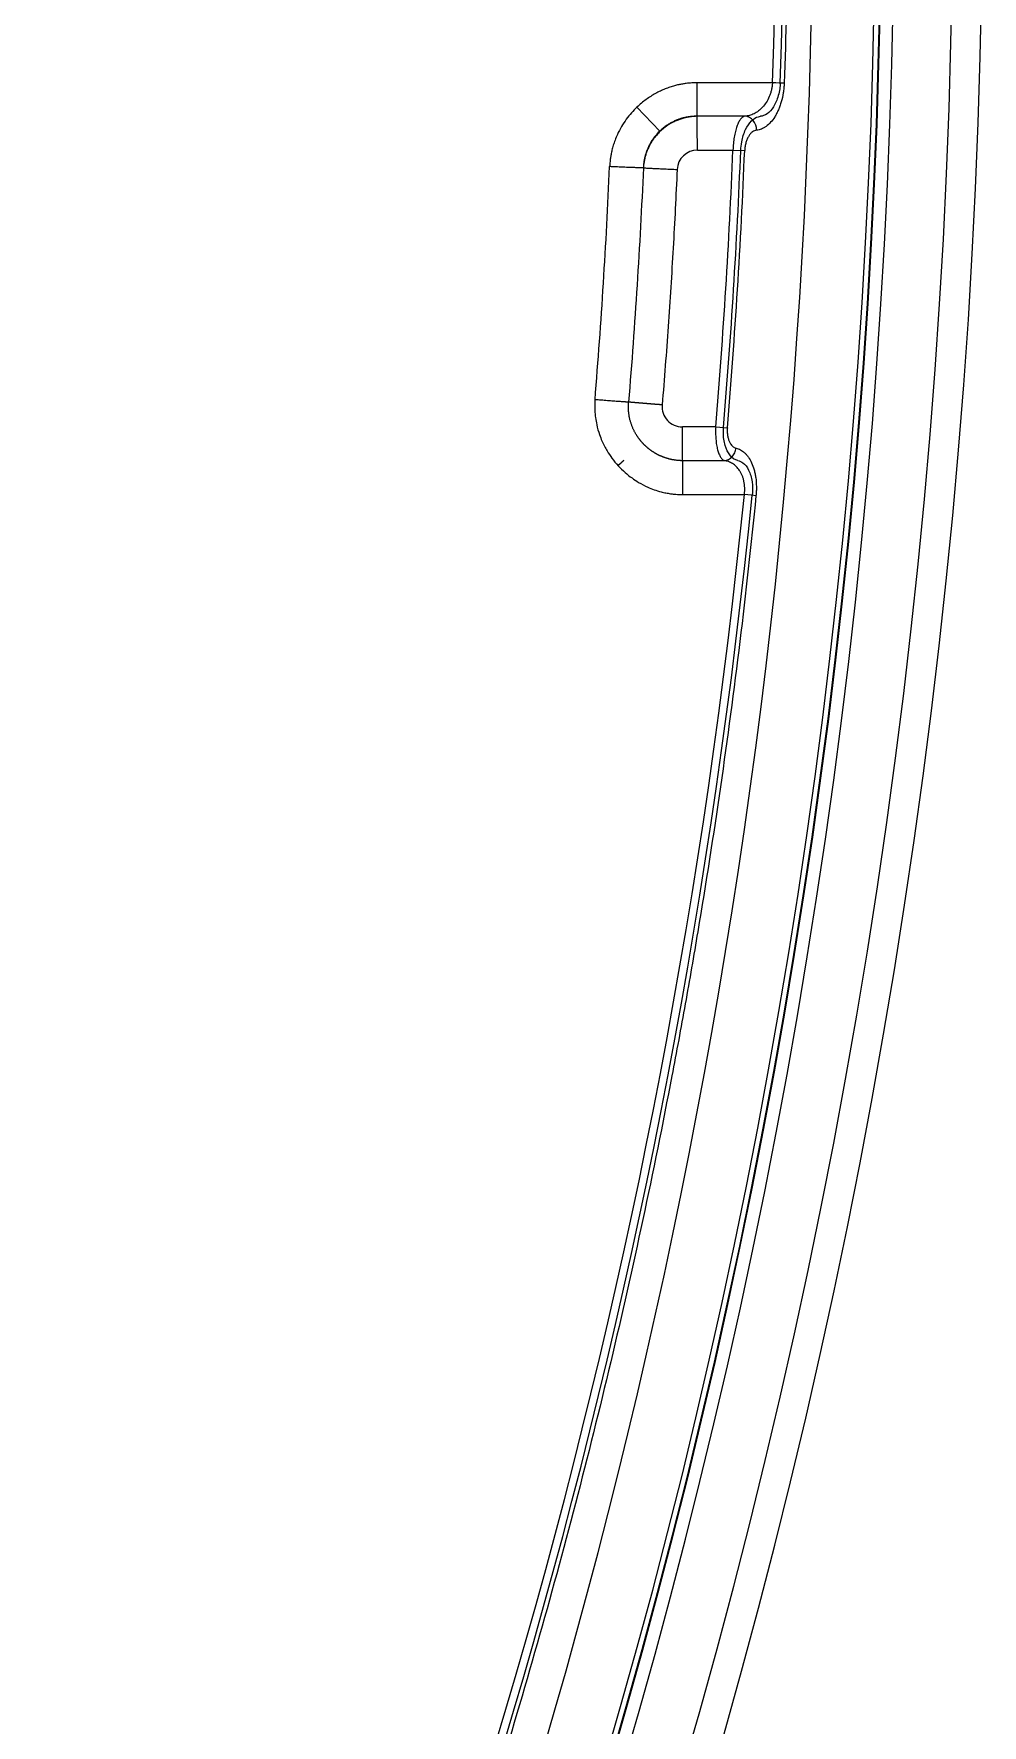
# Model space of a CAD drawing. Header units: millimetres. Extents: x 473 to 1051, y 289 to 609.
# Drawn here: x 719.89 to 733.97, y 431.86 to 456.96 of the extents above; entities that cross this region are included whole.
import ezdxf

# ---------------------------------------------------------------- set-up
doc = ezdxf.new("R2010")
doc.units = ezdxf.units.MM
doc.layers.add('core', color=7, linetype='Continuous', lineweight=20)

msp = doc.modelspace()

# ---------------------------------------------------------------- linework, layer by layer
at = {"layer": 'core', "lineweight": 13}
for p, q in [((730.855, 456.237), (729.738, 456.237)), ((729.183, 455.521), (728.84, 455.873)), ((729.741, 455.238), (730.269, 455.238)), ((730.269, 455.238), (730.443, 455.231)), ((730.013, 451.129), (729.518, 451.129)), ((730.013, 451.129), (730.186, 451.115)), ((729.52, 450.125), (730.438, 450.125))]:
    msp.add_line(p, q, dxfattribs=at)
at = {"layer": 'core', "lineweight": 18}
for p, q in [((730.446, 455.74), (729.738, 455.74)), ((729.518, 450.628), (729.518, 451.129))]:
    msp.add_line(p, q, dxfattribs=at)
for radius, start, end in [(100.547, 306.63636, 233.36541), (99.038, 307.10125, 78.9399), (98.958, 307.11669, 78.9275), (98.032, 307.23998, 37.69294)]:
    msp.add_arc((633.422, 459.219), radius, start, end, dxfattribs=at)
at = {"layer": 'core', "lineweight": 13}
for centre, radius, start, end in [((633.422, 459.219), 100.107, 306.80958, 233.19042), ((633.422, 459.219), 99.239, 307.05866, 79.0173), ((633.422, 459.219), 99.048, 307.09926, 78.94197), ((729.741, 454.937), 0.301, 90, 177.4886), ((633.422, 459.219), 96.929, 355.21229, 357.64589), ((633.422, 459.219), 97.045, 355.21229, 357.64589), ((633.422, 459.219), 97.103, 355.21229, 357.64589), ((729.517, 451.43), 0.301, 175.065, 270.0416)]:
    msp.add_arc(centre, radius, start, end, dxfattribs=at)
for centre, major_axis, ratio, start_param, end_param in [((633.422, 459.811), (0, 97.5), 0.999982, 4.675727, 5.417583), ((633.422, 459.81), (0, 97.616), 0.999982, 4.675738, 5.417591), ((730.855, 456.235), (0.201, -0.007), 0.010465, 0.52363, 1.57118), ((730.446, 455.539), (0.019, -0.2), 0.864161, 1.457675, 3.034305), ((633.422, 459.811), (0, 97.5), 0.999982, 3.904952, 4.612877), ((633.422, 459.81), (0, 97.616), 0.999982, 3.905022, 4.612887), ((730.438, 450.123), (0.2, -0.02), 0.01042, 0.52363, 1.571837)]:
    msp.add_ellipse(centre, major_axis=major_axis, ratio=ratio, start_param=start_param, end_param=end_param, dxfattribs=at)
at = {"layer": 'core', "lineweight": 18}
msp.add_ellipse((633.467, 459.214), major_axis=(95.063, 0.618), ratio=0.999945, start_param=6.195796, end_param=6.232267, dxfattribs=at)
at = {"layer": 'core', "lineweight": 13}
for points, knots in [([(710.995, 519.159), (711.424, 518.598), (711.848, 518.032), (712.682, 516.891), (713.093, 516.317), (714.306, 514.579), (715.09, 513.404), (716.606, 511.018), (718.066, 508.607), (720.091, 504.913), (721.951, 501.143), (723.646, 497.298), (725.178, 493.376), (726.088, 490.71), (726.569, 489.196), (726.622, 489.028), (726.727, 488.691), (726.779, 488.522), (726.934, 488.015), (727.238, 487.001), (727.524, 485.985), (728.075, 483.95), (728.748, 481.228), (729.578, 477.121), (730.231, 472.991), (730.706, 468.837), (731.004, 464.66), (731.083, 461.859), (731.102, 459.051), (731.081, 457.642), (731.029, 456.23)], [0, 0, 0, 0, 0.03125, 0.03125, 0.0625, 0.0625, 0.125, 0.125, 0.1875, 0.25, 0.3125, 0.375, 0.4375, 0.5, 0.5, 0.507812, 0.507812, 0.515625, 0.515625, 0.53125, 0.5625, 0.5625, 0.625, 0.6875, 0.75, 0.8125, 0.875, 0.9375, 0.9375, 1, 1, 1, 1]), ([(729.738, 455.74), (729.738, 455.741), (729.738, 455.744), (729.738, 455.754), (729.738, 455.779), (729.738, 455.829), (729.738, 455.897), (729.738, 455.98), (729.738, 456.096), (729.738, 456.184), (729.738, 456.237)], [0, 0, 0, 0, 0.057241, 0.121998, 0.25151, 0.381023, 0.510536, 0.640048, 0.769561, 1, 1, 1, 1]), ([(730.855, 456.237), (730.854, 456.219), (730.852, 456.201), (730.847, 456.164), (730.844, 456.147), (730.835, 456.112), (730.831, 456.095), (730.823, 456.071), (730.82, 456.063), (730.814, 456.046), (730.811, 456.039), (730.794, 456), (730.779, 455.971), (730.746, 455.919), (730.727, 455.895), (730.688, 455.853), (730.668, 455.835), (730.637, 455.811), (730.626, 455.803), (730.604, 455.79), (730.593, 455.784), (730.56, 455.767), (730.537, 455.758), (730.492, 455.746), (730.469, 455.742), (730.446, 455.74)], [0, 0, 0, 0, 0.0625, 0.0625, 0.125, 0.125, 0.1875, 0.1875, 0.21875, 0.21875, 0.25, 0.25, 0.375, 0.375, 0.5, 0.5, 0.625, 0.625, 0.6875, 0.6875, 0.75, 0.75, 0.875, 0.875, 1, 1, 1, 1]), ([(731.029, 456.23), (731.028, 456.206), (731.026, 456.182), (731.023, 456.146), (731.022, 456.134), (731.019, 456.11), (731.017, 456.099), (731.008, 456.041), (730.998, 455.997), (730.98, 455.932), (730.973, 455.912), (730.959, 455.872), (730.943, 455.833), (730.926, 455.798), (730.908, 455.764), (730.899, 455.747), (730.87, 455.701), (730.85, 455.674), (730.807, 455.627), (730.785, 455.607), (730.75, 455.581), (730.739, 455.574), (730.715, 455.561), (730.704, 455.555), (730.668, 455.541), (730.644, 455.535), (730.62, 455.533)], [0, 0, 0, 0, 0.0625, 0.0625, 0.09375, 0.09375, 0.125, 0.125, 0.25, 0.25, 0.3125, 0.3125, 0.375, 0.4375, 0.4375, 0.5, 0.5, 0.625, 0.625, 0.75, 0.75, 0.8125, 0.8125, 0.875, 0.875, 1, 1, 1, 1]), ([(730.971, 456.233), (730.97, 456.204), (730.967, 456.175), (730.953, 456.078), (730.935, 456.013), (730.863, 455.846), (730.794, 455.775), (730.709, 455.745), (730.695, 455.742), (730.68, 455.74)], [0, 0, 0, 0, 0.106404, 0.106404, 0.368401, 0.368401, 0.892396, 0.892396, 1, 1, 1, 1]), ([(729.741, 455.238), (729.741, 455.269), (729.741, 455.301), (729.741, 455.364), (729.74, 455.394), (729.74, 455.453), (729.74, 455.482), (729.74, 455.535), (729.74, 455.56), (729.74, 455.607), (729.739, 455.628), (729.739, 455.665), (729.739, 455.681), (729.739, 455.707), (729.739, 455.718), (729.738, 455.733), (729.738, 455.738), (729.738, 455.74)], [0, 0, 0, 0, 0.125, 0.125, 0.25, 0.25, 0.375, 0.375, 0.5, 0.5, 0.625, 0.625, 0.75, 0.75, 0.875, 0.875, 1, 1, 1, 1]), ([(730.446, 455.74), (730.435, 455.739), (730.424, 455.734), (730.403, 455.719), (730.393, 455.709), (730.373, 455.684), (730.363, 455.669), (730.349, 455.641), (730.344, 455.632), (730.335, 455.611), (730.331, 455.6), (730.319, 455.566), (730.311, 455.541), (730.301, 455.501), (730.298, 455.487), (730.292, 455.459), (730.289, 455.444), (730.282, 455.399), (730.278, 455.368), (730.273, 455.32), (730.272, 455.304), (730.27, 455.271), (730.269, 455.255), (730.269, 455.238)], [0, 0, 0, 0, 0.125, 0.125, 0.25, 0.25, 0.375, 0.375, 0.4375, 0.4375, 0.5, 0.5, 0.625, 0.625, 0.6875, 0.6875, 0.75, 0.75, 0.875, 0.875, 0.9375, 0.9375, 1, 1, 1, 1]), ([(730.385, 455.233), (730.387, 455.276), (730.391, 455.318), (730.411, 455.426), (730.431, 455.489), (730.507, 455.648), (730.576, 455.714), (730.658, 455.737), (730.669, 455.739), (730.68, 455.74)], [0, 0, 0, 0, 0.152549, 0.152549, 0.408767, 0.408767, 0.921203, 0.921203, 1, 1, 1, 1]), ([(730.62, 455.533), (730.61, 455.532), (730.599, 455.529), (730.579, 455.521), (730.569, 455.515), (730.549, 455.501), (730.539, 455.492), (730.525, 455.477), (730.521, 455.471), (730.512, 455.459), (730.508, 455.453), (730.495, 455.433), (730.488, 455.418), (730.477, 455.394), (730.474, 455.386), (730.468, 455.368), (730.465, 455.359), (730.457, 455.332), (730.453, 455.313), (730.448, 455.283), (730.446, 455.272), (730.444, 455.252), (730.444, 455.241), (730.443, 455.231)], [0, 0, 0, 0, 0.125, 0.125, 0.25, 0.25, 0.375, 0.375, 0.4375, 0.4375, 0.5, 0.5, 0.625, 0.625, 0.6875, 0.6875, 0.75, 0.75, 0.875, 0.875, 0.9375, 0.9375, 1, 1, 1, 1]), ([(728.939, 454.975), (728.937, 454.975), (728.932, 454.975), (728.916, 454.975), (728.905, 454.975), (728.878, 454.976), (728.862, 454.976), (728.825, 454.977), (728.804, 454.978), (728.758, 454.979), (728.733, 454.98), (728.68, 454.982), (728.651, 454.983), (728.593, 454.986), (728.562, 454.987), (728.501, 454.99), (728.469, 454.991), (728.438, 454.993)], [0, 0, 0, 0, 0.125, 0.125, 0.25, 0.25, 0.375, 0.375, 0.5, 0.5, 0.625, 0.625, 0.75, 0.75, 0.875, 0.875, 1, 1, 1, 1]), ([(728.939, 454.974), (728.941, 454.974), (728.946, 454.974), (728.962, 454.973), (728.973, 454.972), (729, 454.971), (729.016, 454.97), (729.053, 454.968), (729.074, 454.967), (729.12, 454.965), (729.145, 454.964), (729.198, 454.961), (729.227, 454.96), (729.285, 454.957), (729.316, 454.956), (729.377, 454.953), (729.409, 454.952), (729.44, 454.95)], [0, 0, 0, 0, 0.125, 0.125, 0.25, 0.25, 0.375, 0.375, 0.5, 0.5, 0.625, 0.625, 0.75, 0.75, 0.875, 0.875, 1, 1, 1, 1]), ([(729.218, 451.456), (729.216, 451.456), (729.211, 451.456), (729.204, 451.457), (729.196, 451.458), (729.188, 451.458), (729.18, 451.459), (729.172, 451.46), (729.163, 451.46), (729.154, 451.461), (729.145, 451.462), (729.136, 451.463), (729.126, 451.463), (729.116, 451.464), (729.106, 451.465), (729.096, 451.466), (729.086, 451.467), (729.075, 451.468), (729.064, 451.468), (729.053, 451.469), (729.042, 451.47), (729.031, 451.471), (729.02, 451.472), (729.008, 451.473), (728.996, 451.474), (728.985, 451.475), (728.973, 451.476), (728.961, 451.477), (728.949, 451.478), (728.937, 451.479), (728.925, 451.48), (728.914, 451.481), (728.902, 451.482), (728.89, 451.483), (728.878, 451.484), (728.867, 451.485), (728.856, 451.486), (728.845, 451.487), (728.834, 451.487), (728.823, 451.488), (728.813, 451.489), (728.803, 451.49), (728.793, 451.491), (728.784, 451.492), (728.775, 451.492), (728.767, 451.493), (728.759, 451.494), (728.751, 451.494), (728.745, 451.495), (728.739, 451.495), (728.733, 451.496), (728.728, 451.496), (728.724, 451.496), (728.721, 451.497), (728.72, 451.497), (728.719, 451.497)], [0, 0, 0, 0, 0.009527, 0.019414, 0.02966, 0.040265, 0.051229, 0.062553, 0.074236, 0.086278, 0.098679, 0.11144, 0.12456, 0.138039, 0.151878, 0.166076, 0.180633, 0.195549, 0.210824, 0.226459, 0.242453, 0.258807, 0.275519, 0.292591, 0.310022, 0.327812, 0.345962, 0.364471, 0.383339, 0.402566, 0.422153, 0.442099, 0.462404, 0.483068, 0.504092, 0.525474, 0.547216, 0.569318, 0.591778, 0.614598, 0.637777, 0.661315, 0.685212, 0.709469, 0.734085, 0.75906, 0.784394, 0.810088, 0.83614, 0.862552, 0.889323, 0.916454, 0.943943, 0.971792, 1, 1, 1, 1]), ([(730.013, 451.129), (730.012, 451.114), (730.011, 451.098), (730.011, 451.067), (730.011, 451.051), (730.011, 451.005), (730.013, 450.976), (730.017, 450.932), (730.018, 450.918), (730.021, 450.89), (730.023, 450.877), (730.03, 450.837), (730.035, 450.813), (730.044, 450.779), (730.047, 450.768), (730.054, 450.748), (730.058, 450.738), (730.069, 450.711), (730.077, 450.695), (730.089, 450.675), (730.094, 450.668), (730.103, 450.657), (730.108, 450.652), (730.122, 450.639), (730.131, 450.633), (730.141, 450.63)], [0, 0, 0, 0, 0.0625, 0.0625, 0.125, 0.125, 0.25, 0.25, 0.3125, 0.3125, 0.375, 0.375, 0.5, 0.5, 0.5625, 0.5625, 0.625, 0.625, 0.75, 0.75, 0.8125, 0.8125, 0.875, 0.875, 1, 1, 1, 1]), ([(730.343, 450.63), (730.299, 450.639), (730.257, 450.667), (730.194, 450.749), (730.17, 450.797), (730.136, 450.912), (730.127, 450.98), (730.126, 451.074), (730.127, 451.097), (730.129, 451.12)], [0, 0, 0, 0, 0.351379, 0.351379, 0.630844, 0.630844, 0.910309, 0.910309, 1, 1, 1, 1]), ([(730.186, 451.115), (730.185, 451.105), (730.185, 451.095), (730.184, 451.076), (730.184, 451.066), (730.185, 451.038), (730.187, 451.019), (730.191, 450.993), (730.192, 450.984), (730.196, 450.967), (730.198, 450.959), (730.205, 450.935), (730.21, 450.92), (730.223, 450.893), (730.23, 450.882), (730.244, 450.861), (730.252, 450.851), (730.265, 450.84), (730.269, 450.836), (730.278, 450.83), (730.283, 450.827), (730.296, 450.82), (730.305, 450.817), (730.315, 450.815)], [0, 0, 0, 0, 0.0625, 0.0625, 0.125, 0.125, 0.25, 0.25, 0.3125, 0.3125, 0.375, 0.375, 0.5, 0.5, 0.625, 0.625, 0.75, 0.75, 0.8125, 0.8125, 0.875, 0.875, 1, 1, 1, 1]), ([(730.141, 450.63), (730.162, 450.631), (730.183, 450.637), (730.223, 450.656), (730.241, 450.67), (730.272, 450.704), (730.286, 450.724), (730.306, 450.767), (730.312, 450.791), (730.315, 450.814)], [0, 0, 0, 0, 0.25, 0.25, 0.5, 0.5, 0.75, 0.75, 1, 1, 1, 1]), ([(730.315, 450.814), (730.326, 450.812), (730.337, 450.809), (730.359, 450.801), (730.37, 450.796), (730.402, 450.779), (730.423, 450.764), (730.452, 450.737), (730.461, 450.727), (730.475, 450.711), (730.48, 450.705), (730.489, 450.694), (730.493, 450.687), (730.515, 450.656), (730.531, 450.628), (730.56, 450.564), (730.573, 450.53), (730.588, 450.474), (730.593, 450.454), (730.599, 450.424), (730.601, 450.414), (730.604, 450.394), (730.606, 450.383), (730.613, 450.331), (730.616, 450.288), (730.617, 450.22), (730.617, 450.197), (730.615, 450.152), (730.614, 450.129), (730.611, 450.106)], [0, 0, 0, 0, 0.0625, 0.0625, 0.125, 0.125, 0.25, 0.25, 0.3125, 0.3125, 0.34375, 0.34375, 0.375, 0.375, 0.5, 0.5, 0.625, 0.625, 0.6875, 0.6875, 0.71875, 0.71875, 0.75, 0.75, 0.875, 0.875, 0.9375, 0.9375, 1, 1, 1, 1]), ([(728.562, 450.557), (728.563, 450.558), (728.565, 450.56), (728.607, 450.597), (728.637, 450.624), (728.647, 450.632), (728.648, 450.633), (728.648, 450.633)], [0, 0, 0, 0, 0.034145, 0.034145, 0.847639, 0.847639, 1, 1, 1, 1]), ([(728.648, 450.633), (728.648, 450.632), (728.634, 450.619), (728.598, 450.585), (728.582, 450.57), (728.564, 450.554)], [0, 0, 0, 0, 0.646818, 0.646818, 1, 1, 1, 1]), ([(729.52, 450.627), (729.52, 450.619), (729.52, 450.599), (729.52, 450.541), (729.52, 450.502), (729.52, 450.411), (729.52, 450.358), (729.52, 450.245), (729.52, 450.185), (729.52, 450.125)], [0, 0, 0, 0, 0.25, 0.25, 0.5, 0.5, 0.75, 0.75, 1, 1, 1, 1]), ([(730.438, 450.125), (730.44, 450.142), (730.442, 450.159), (730.444, 450.193), (730.444, 450.21), (730.443, 450.26), (730.439, 450.292), (730.429, 450.338), (730.425, 450.354), (730.416, 450.383), (730.406, 450.41), (730.394, 450.436), (730.381, 450.46), (730.374, 450.472), (730.351, 450.505), (730.335, 450.524), (730.3, 450.558), (730.282, 450.572), (730.244, 450.596), (730.224, 450.606), (730.184, 450.621), (730.163, 450.626), (730.141, 450.629)], [0, 0, 0, 0, 0.0625, 0.0625, 0.125, 0.125, 0.25, 0.25, 0.3125, 0.3125, 0.375, 0.4375, 0.4375, 0.5, 0.5, 0.625, 0.625, 0.75, 0.75, 0.875, 0.875, 1, 1, 1, 1]), ([(730.343, 450.629), (730.369, 450.624), (730.394, 450.612), (730.45, 450.57), (730.479, 450.534), (730.525, 450.439), (730.543, 450.38), (730.561, 450.251), (730.561, 450.181), (730.553, 450.113)], [0, 0, 0, 0, 0.200736, 0.200736, 0.470157, 0.470157, 0.739577, 0.739577, 1, 1, 1, 1]), ([(730.611, 450.106), (730.539, 449.384), (730.459, 448.663), (730.283, 447.223), (730.091, 445.785), (729.81, 443.994), (729.593, 442.743), (729.496, 442.208), (729.43, 441.851), (729.396, 441.673), (729.09, 440.07), (728.484, 437.24), (727.392, 433.056), (726.119, 428.933), (724.665, 424.869), (723.575, 422.2), (722.712, 420.213), (722.268, 419.223), (721.731, 418.075), (721.497, 417.585), (721.339, 417.258), (721.26, 417.095), (720.544, 415.629), (719.88, 414.344), (718.502, 411.814), (717.071, 409.321), (714.771, 405.694), (712.32, 402.178), (709.716, 398.773), (706.96, 395.479), (705.02, 393.357), (703.029, 391.274), (702.007, 390.251), (700.958, 389.248)], [0, 0, 0, 0, 0.03125, 0.03125, 0.0625, 0.09375, 0.109375, 0.117188, 0.117188, 0.125, 0.125, 0.1875, 0.25, 0.3125, 0.375, 0.4375, 0.4375, 0.46875, 0.484375, 0.492188, 0.492188, 0.5, 0.5, 0.5625, 0.5625, 0.625, 0.6875, 0.75, 0.8125, 0.875, 0.9375, 0.9375, 1, 1, 1, 1])]:
    msp.add_open_spline(points, degree=3, knots=knots, dxfattribs=at)
at = {"layer": 'core', "lineweight": 18}
for points, knots in [([(729.738, 456.237), (729.731, 456.237), (729.715, 456.237), (729.688, 456.236), (729.655, 456.235), (729.615, 456.232), (729.57, 456.226), (729.518, 456.219), (729.461, 456.208), (729.399, 456.192), (729.332, 456.172), (729.261, 456.146), (729.19, 456.115), (729.118, 456.078), (729.048, 456.036), (728.977, 455.989), (728.909, 455.936), (728.835, 455.87), (728.759, 455.791), (728.682, 455.695), (728.612, 455.587), (728.557, 455.483), (728.518, 455.389), (728.492, 455.312), (728.473, 455.24), (728.459, 455.176), (728.45, 455.119), (728.444, 455.07), (728.44, 455.029), (728.438, 455.004), (728.438, 454.993)], [0, 0, 0, 0, 0.010582, 0.024276, 0.041083, 0.061006, 0.084042, 0.110193, 0.139453, 0.171817, 0.207278, 0.245829, 0.284938, 0.325228, 0.366702, 0.409362, 0.453202, 0.498215, 0.557577, 0.619546, 0.684165, 0.751444, 0.796741, 0.837972, 0.875134, 0.908231, 0.937268, 0.962242, 0.983153, 1, 1, 1, 1]), ([(729.738, 455.74), (729.733, 455.74), (729.724, 455.74), (729.709, 455.739), (729.695, 455.738), (729.681, 455.737), (729.667, 455.736), (729.653, 455.734), (729.64, 455.733), (729.626, 455.731), (729.613, 455.728), (729.599, 455.726), (729.586, 455.723), (729.574, 455.721), (729.561, 455.718), (729.548, 455.715), (729.536, 455.711), (729.524, 455.708), (729.512, 455.704), (729.5, 455.7), (729.488, 455.697), (729.476, 455.692), (729.465, 455.688), (729.454, 455.684), (729.425, 455.672), (729.376, 455.65), (729.317, 455.617), (729.267, 455.582), (729.227, 455.551), (729.192, 455.52), (729.162, 455.49), (729.144, 455.47), (729.133, 455.456), (729.127, 455.45), (729.12, 455.441), (729.111, 455.43), (729.101, 455.417), (729.083, 455.393), (729.061, 455.359), (729.035, 455.315), (729.016, 455.277), (729.002, 455.244), (728.991, 455.219), (728.982, 455.193), (728.973, 455.167), (728.966, 455.141), (728.959, 455.114), (728.953, 455.086), (728.948, 455.059), (728.944, 455.031), (728.941, 455.003), (728.94, 454.984), (728.939, 454.975)], [0, 0, 0, 0, 0.011995, 0.023886, 0.035675, 0.04736, 0.058942, 0.070422, 0.081799, 0.093074, 0.104246, 0.115317, 0.126285, 0.137153, 0.147919, 0.158584, 0.169148, 0.179612, 0.189976, 0.20024, 0.210405, 0.22047, 0.230437, 0.240305, 0.250076, 0.307351, 0.373023, 0.414691, 0.456357, 0.498024, 0.529346, 0.560653, 0.565385, 0.572408, 0.581722, 0.593328, 0.607227, 0.623418, 0.665066, 0.706899, 0.748925, 0.771198, 0.793579, 0.816069, 0.838668, 0.861377, 0.884197, 0.90713, 0.930176, 0.953336, 0.97661, 1, 1, 1, 1]), ([(729.738, 455.74), (729.733, 455.74), (729.724, 455.74), (729.709, 455.74), (729.695, 455.739), (729.681, 455.739), (729.667, 455.738), (729.653, 455.736), (729.639, 455.735), (729.626, 455.733), (729.613, 455.731), (729.599, 455.729), (729.586, 455.727), (729.574, 455.725), (729.561, 455.722), (729.548, 455.719), (729.536, 455.716), (729.524, 455.713), (729.512, 455.71), (729.5, 455.707), (729.489, 455.703), (729.477, 455.699), (729.466, 455.695), (729.455, 455.691), (729.444, 455.687), (729.433, 455.683), (729.423, 455.679), (729.401, 455.67), (729.368, 455.654), (729.323, 455.629), (729.274, 455.597), (729.225, 455.559), (729.171, 455.511), (729.118, 455.453), (729.072, 455.391), (729.036, 455.331), (729.013, 455.286), (728.999, 455.252), (728.99, 455.23), (728.982, 455.207), (728.974, 455.183), (728.967, 455.159), (728.961, 455.134), (728.955, 455.109), (728.95, 455.083), (728.946, 455.057), (728.943, 455.03), (728.94, 455.002), (728.94, 454.984), (728.939, 454.975)], [0, 0, 0, 0, 0.011924, 0.023735, 0.035432, 0.047017, 0.058489, 0.069848, 0.081094, 0.092228, 0.10325, 0.114161, 0.124959, 0.135646, 0.146222, 0.156686, 0.16704, 0.177283, 0.187416, 0.197439, 0.207352, 0.217155, 0.226849, 0.236434, 0.245911, 0.255279, 0.264539, 0.273691, 0.311795, 0.354205, 0.400944, 0.452031, 0.507479, 0.57788, 0.641248, 0.6976, 0.746956, 0.766338, 0.786025, 0.806017, 0.826318, 0.846928, 0.867849, 0.889083, 0.910632, 0.932496, 0.954678, 0.977179, 1, 1, 1, 1]), ([(728.221, 451.533), (728.22, 451.526), (728.219, 451.512), (728.218, 451.491), (728.217, 451.466), (728.217, 451.439), (728.217, 451.41), (728.218, 451.378), (728.22, 451.343), (728.223, 451.306), (728.23, 451.245), (728.247, 451.146), (728.28, 451.03), (728.322, 450.924), (728.361, 450.844), (728.409, 450.758), (728.474, 450.659), (728.563, 450.551), (728.663, 450.453), (728.766, 450.372), (728.877, 450.298), (728.988, 450.24), (729.1, 450.195), (729.192, 450.167), (729.272, 450.149), (729.337, 450.138), (729.395, 450.131), (729.444, 450.127), (729.485, 450.125), (729.51, 450.125), (729.52, 450.125)], [0, 0, 0, 0, 0.009004, 0.019191, 0.030561, 0.043114, 0.056851, 0.071773, 0.087879, 0.105172, 0.123651, 0.174398, 0.244936, 0.291871, 0.333583, 0.370103, 0.429945, 0.497906, 0.565424, 0.625844, 0.680615, 0.751545, 0.800863, 0.84965, 0.884568, 0.915546, 0.942581, 0.96567, 0.98481, 1, 1, 1, 1]), ([(729.518, 450.627), (729.513, 450.628), (729.503, 450.628), (729.489, 450.628), (729.475, 450.629), (729.461, 450.63), (729.448, 450.631), (729.434, 450.633), (729.421, 450.634), (729.407, 450.636), (729.394, 450.638), (729.381, 450.64), (729.368, 450.643), (729.355, 450.645), (729.342, 450.648), (729.33, 450.651), (729.317, 450.654), (729.305, 450.658), (729.293, 450.661), (729.281, 450.665), (729.269, 450.669), (729.258, 450.673), (729.246, 450.677), (729.235, 450.681), (729.224, 450.685), (729.213, 450.69), (729.202, 450.695), (729.191, 450.699), (729.18, 450.704), (729.17, 450.709), (729.16, 450.714), (729.15, 450.719), (729.14, 450.725), (729.13, 450.73), (729.12, 450.735), (729.111, 450.741), (729.102, 450.746), (729.093, 450.752), (729.084, 450.758), (729.075, 450.764), (729.066, 450.769), (729.058, 450.775), (729.049, 450.781), (729.041, 450.787), (729.033, 450.793), (729.025, 450.799), (729.017, 450.805), (729.01, 450.812), (729.002, 450.818), (728.995, 450.824), (728.988, 450.83), (728.981, 450.837), (728.974, 450.843), (728.967, 450.849), (728.961, 450.855), (728.954, 450.862), (728.948, 450.868), (728.942, 450.874), (728.936, 450.881), (728.931, 450.886), (728.926, 450.891), (728.921, 450.896), (728.917, 450.902), (728.912, 450.907), (728.906, 450.914), (728.9, 450.921), (728.894, 450.928), (728.888, 450.936), (728.881, 450.945), (728.874, 450.954), (728.867, 450.964), (728.859, 450.974), (728.852, 450.985), (728.844, 450.997), (728.836, 451.01), (728.828, 451.023), (728.82, 451.036), (728.812, 451.051), (728.804, 451.066), (728.796, 451.082), (728.788, 451.098), (728.781, 451.116), (728.773, 451.134), (728.766, 451.153), (728.759, 451.173), (728.752, 451.193), (728.746, 451.214), (728.74, 451.236), (728.735, 451.259), (728.73, 451.283), (728.726, 451.307), (728.722, 451.332), (728.719, 451.358), (728.717, 451.385), (728.716, 451.412), (728.716, 451.44), (728.717, 451.468), (728.718, 451.487), (728.719, 451.497)], [0, 0, 0, 0, 0.010728, 0.02138, 0.031956, 0.042455, 0.052879, 0.063226, 0.073498, 0.083693, 0.093812, 0.103855, 0.113822, 0.123713, 0.133529, 0.143269, 0.152934, 0.162523, 0.172037, 0.181477, 0.190842, 0.200132, 0.209347, 0.218489, 0.227555, 0.236548, 0.245466, 0.254309, 0.263079, 0.271774, 0.280395, 0.288942, 0.297415, 0.305814, 0.314139, 0.32239, 0.330567, 0.338671, 0.346701, 0.354657, 0.362539, 0.370348, 0.378083, 0.385746, 0.393335, 0.40085, 0.408293, 0.415663, 0.42296, 0.430185, 0.437336, 0.444416, 0.451423, 0.458357, 0.46522, 0.47201, 0.478728, 0.485373, 0.491947, 0.498449, 0.502939, 0.507898, 0.513327, 0.519225, 0.525592, 0.532429, 0.539736, 0.547512, 0.555758, 0.564473, 0.573659, 0.583313, 0.593438, 0.604032, 0.615097, 0.626631, 0.638635, 0.65111, 0.664055, 0.677472, 0.69136, 0.705721, 0.720554, 0.735861, 0.751642, 0.767897, 0.784627, 0.801831, 0.81951, 0.837664, 0.856292, 0.875395, 0.894973, 0.915025, 0.935552, 0.956556, 0.978038, 1, 1, 1, 1]), ([(729.519, 450.628), (729.531, 450.628), (729.555, 450.629), (729.59, 450.629), (729.624, 450.629), (729.658, 450.629), (729.69, 450.63), (729.722, 450.63), (729.752, 450.63), (729.782, 450.63), (729.814, 450.63), (729.849, 450.63), (729.89, 450.63), (729.934, 450.63), (729.981, 450.63), (730.032, 450.63), (730.085, 450.63), (730.122, 450.63), (730.141, 450.63)], [0, 0, 0, 0, 0.058147, 0.114788, 0.169926, 0.223565, 0.275709, 0.326363, 0.37553, 0.423217, 0.469429, 0.529431, 0.594696, 0.665226, 0.741021, 0.822081, 0.908407, 1, 1, 1, 1])]:
    msp.add_open_spline(points, degree=3, knots=knots, dxfattribs=at)
msp.add_open_spline([(728.939, 454.974), (728.887, 453.814), (728.814, 452.655), (728.719, 451.497)], degree=3, dxfattribs=at)
at = {"layer": 'core', "lineweight": 13}
msp.add_open_spline([(729.44, 454.95), (729.423, 454.562), (729.383, 453.784), (729.309, 452.619), (729.25, 451.844), (729.218, 451.456)], degree=3, dxfattribs=at)
msp.add_rational_spline([(728.719, 451.497), (728.689, 451.497), (728.488, 451.511), (728.221, 451.533)], [1.13667376699, 0.948402090512, 0.954642270322, 1.15539430642], degree=3, dxfattribs=at)

doc.saveas('drawing.dxf')
